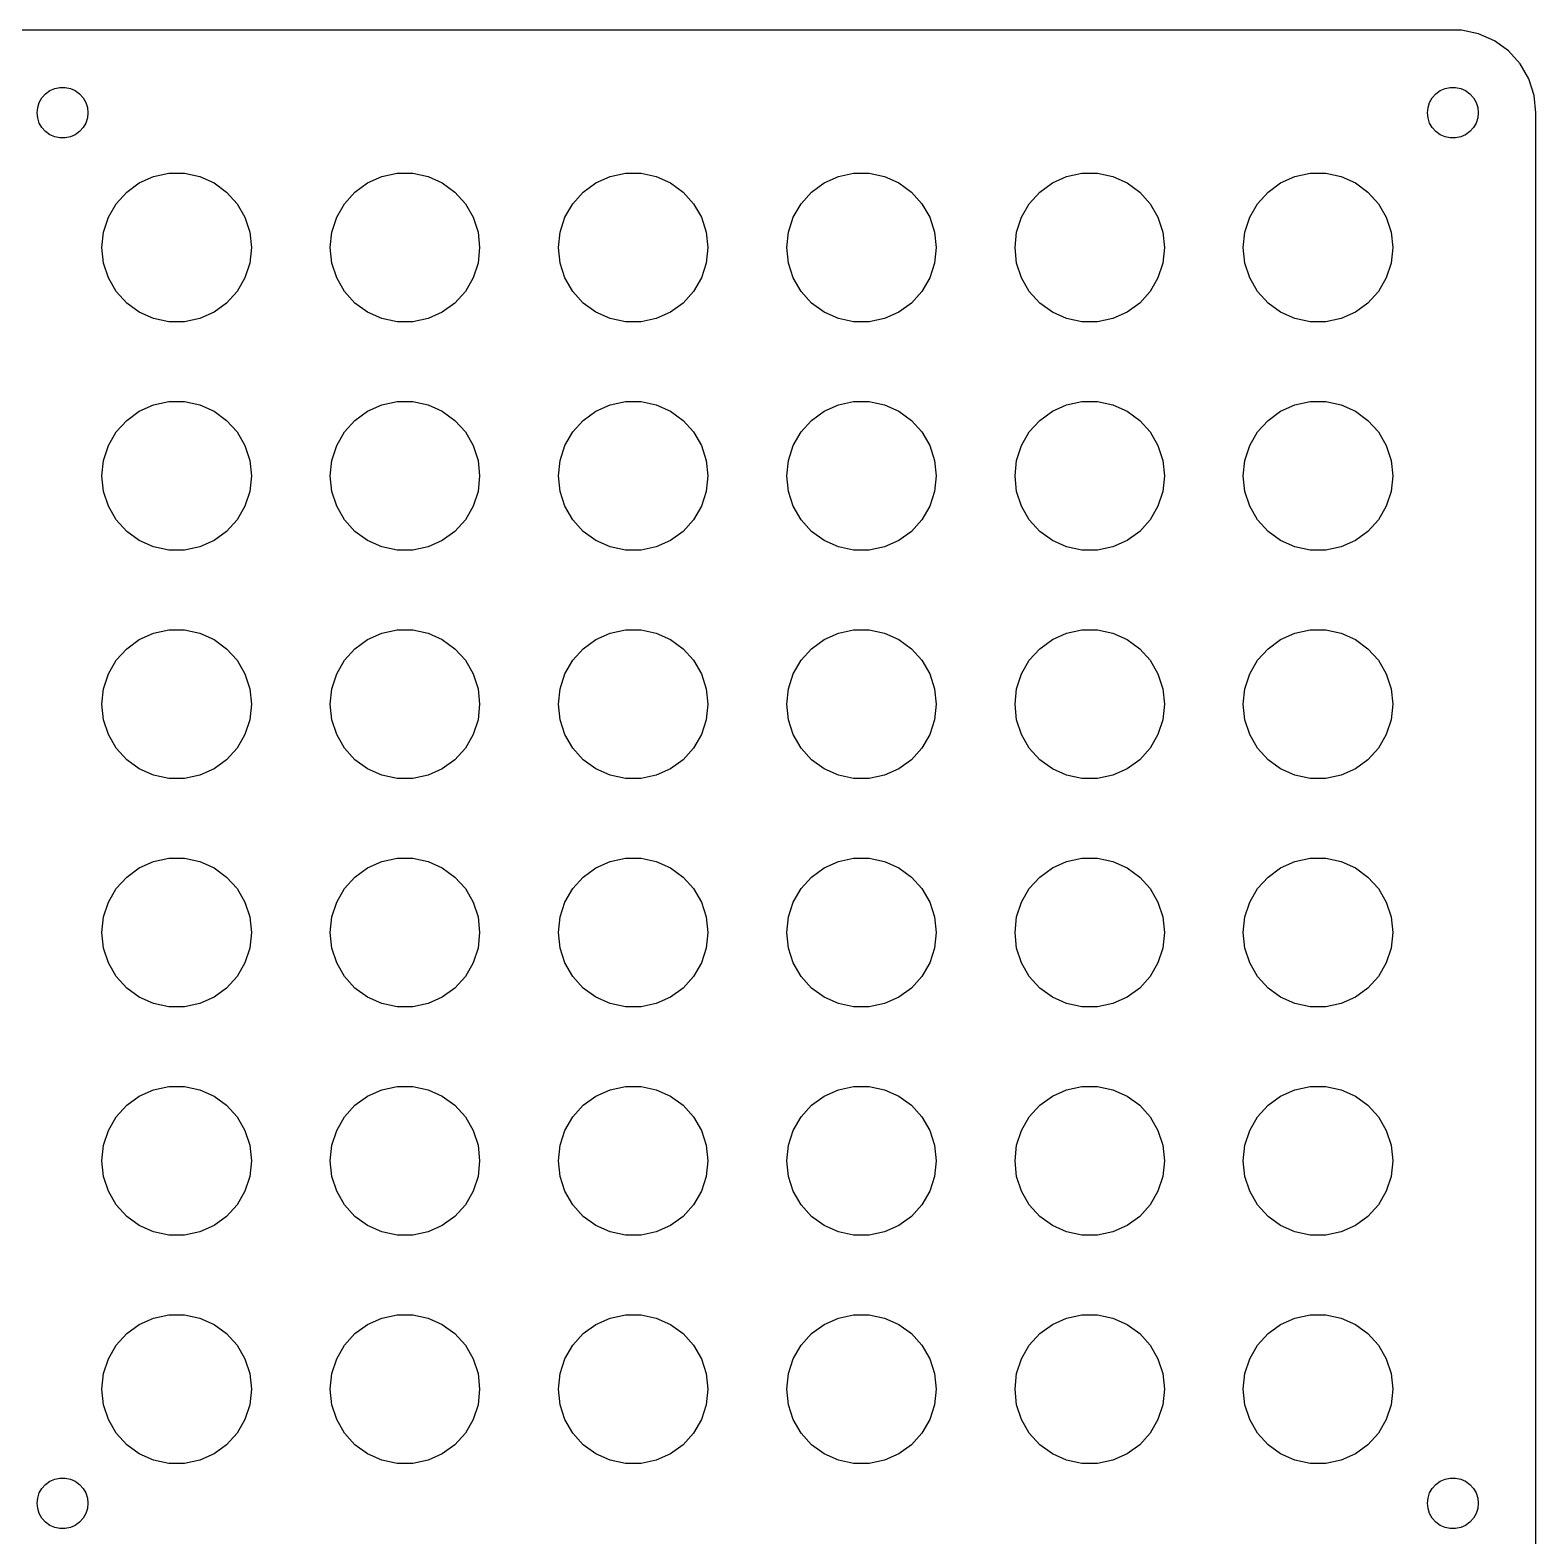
# Model space of a CAD drawing. Header units: metres. Extents: x -8 to 276, y -8 to 276.
# Drawn here: x 130.9 to 276, y 130.9 to 276 of the extents above; entities that cross this region are included whole.
import ezdxf

# ---------------------------------------------------------------- set-up
doc = ezdxf.new("R2010")
doc.units = ezdxf.units.M

msp = doc.modelspace()

# ---------------------------------------------------------------- linework, layer by layer
for p, q in [((268.836, 275.956), (-0.83623, 275.956)), ((270.472, 275.608), (268.836, 275.956)), ((272, 274.928), (270.472, 275.608)), ((273.353, 273.945), (272, 274.928)), ((274.472, 272.702), (273.353, 273.945)), ((275.308, 271.254), (274.472, 272.702)), ((132.361, 269.821), (132.775, 270.122)), ((132.775, 270.122), (133.243, 270.33)), ((133.243, 270.33), (133.744, 270.437)), ((133.744, 270.437), (134.256, 270.437)), ((134.256, 270.437), (134.757, 270.33)), ((134.757, 270.33), (135.225, 270.122)), ((135.225, 270.122), (135.639, 269.821)), ((266.361, 269.821), (266.775, 270.122)), ((266.775, 270.122), (267.243, 270.33)), ((267.243, 270.33), (267.744, 270.437)), ((267.744, 270.437), (268.256, 270.437)), ((268.256, 270.437), (268.757, 270.33)), ((268.757, 270.33), (269.225, 270.122)), ((269.225, 270.122), (269.639, 269.821)), ((275.825, 269.663), (275.308, 271.254)), ((131.55, 268), (131.604, 268.509)), ((131.604, 268.509), (131.762, 268.996)), ((131.762, 268.996), (132.018, 269.44)), ((132.018, 269.44), (132.361, 269.821)), ((135.639, 269.821), (135.982, 269.44)), ((135.982, 269.44), (136.238, 268.996)), ((136.238, 268.996), (136.396, 268.509)), ((136.396, 268.509), (136.45, 268)), ((265.55, 268), (265.604, 268.509)), ((265.604, 268.509), (265.762, 268.996)), ((265.762, 268.996), (266.018, 269.44)), ((266.018, 269.44), (266.361, 269.821)), ((269.639, 269.821), (269.982, 269.44)), ((269.982, 269.44), (270.238, 268.996)), ((270.238, 268.996), (270.396, 268.509)), ((270.396, 268.509), (270.45, 268)), ((276, 268), (275.825, 269.663)), ((131.604, 267.491), (131.55, 268)), ((131.762, 267.003), (131.604, 267.491)), ((136.396, 267.491), (136.238, 267.003)), ((136.45, 268), (136.396, 267.491)), ((265.604, 267.491), (265.55, 268)), ((265.762, 267.003), (265.604, 267.491)), ((270.396, 267.491), (270.238, 267.003)), ((270.45, 268), (270.396, 267.491)), ((276, 0), (276, 268)), ((132.018, 266.56), (131.762, 267.003)), ((132.361, 266.179), (132.018, 266.56)), ((132.775, 265.878), (132.361, 266.179)), ((133.243, 265.67), (132.775, 265.878)), ((133.744, 265.563), (133.243, 265.67)), ((134.757, 265.67), (134.256, 265.563)), ((135.225, 265.878), (134.757, 265.67)), ((135.639, 266.179), (135.225, 265.878)), ((135.982, 266.56), (135.639, 266.179)), ((136.238, 267.003), (135.982, 266.56)), ((266.018, 266.56), (265.762, 267.003)), ((266.361, 266.179), (266.018, 266.56)), ((266.775, 265.878), (266.361, 266.179)), ((267.243, 265.67), (266.775, 265.878)), ((267.744, 265.563), (267.243, 265.67)), ((268.757, 265.67), (268.256, 265.563)), ((269.225, 265.878), (268.757, 265.67)), ((269.639, 266.179), (269.225, 265.878)), ((269.982, 266.56), (269.639, 266.179)), ((270.238, 267.003), (269.982, 266.56)), ((134.256, 265.563), (133.744, 265.563)), ((268.256, 265.563), (267.744, 265.563)), ((140.182, 260.351), (141.4, 261.235)), ((141.4, 261.235), (142.775, 261.848)), ((142.775, 261.848), (144.247, 262.161)), ((144.247, 262.161), (145.753, 262.161)), ((145.753, 262.161), (147.225, 261.848)), ((147.225, 261.848), (148.6, 261.235)), ((148.6, 261.235), (149.818, 260.351)), ((162.182, 260.351), (163.4, 261.235)), ((163.4, 261.235), (164.775, 261.848)), ((164.775, 261.848), (166.247, 262.161)), ((166.247, 262.161), (167.753, 262.161)), ((167.753, 262.161), (169.225, 261.848)), ((169.225, 261.848), (170.6, 261.235)), ((170.6, 261.235), (171.818, 260.351)), ((184.182, 260.351), (185.4, 261.235)), ((185.4, 261.235), (186.775, 261.848)), ((186.775, 261.848), (188.247, 262.161)), ((188.247, 262.161), (189.753, 262.161)), ((189.753, 262.161), (191.225, 261.848)), ((191.225, 261.848), (192.6, 261.235)), ((192.6, 261.235), (193.818, 260.351)), ((206.182, 260.351), (207.4, 261.235)), ((207.4, 261.235), (208.775, 261.848)), ((208.775, 261.848), (210.247, 262.161)), ((210.247, 262.161), (211.753, 262.161)), ((211.753, 262.161), (213.225, 261.848)), ((213.225, 261.848), (214.6, 261.235)), ((214.6, 261.235), (215.818, 260.351)), ((228.182, 260.351), (229.4, 261.235)), ((229.4, 261.235), (230.775, 261.848)), ((230.775, 261.848), (232.247, 262.161)), ((232.247, 262.161), (233.753, 262.161)), ((233.753, 262.161), (235.225, 261.848)), ((235.225, 261.848), (236.6, 261.235)), ((236.6, 261.235), (237.818, 260.351)), ((250.182, 260.351), (251.4, 261.235)), ((251.4, 261.235), (252.775, 261.848)), ((252.775, 261.848), (254.247, 262.161)), ((254.247, 262.161), (255.753, 262.161)), ((255.753, 262.161), (257.225, 261.848)), ((257.225, 261.848), (258.6, 261.235)), ((258.6, 261.235), (259.818, 260.351)), ((139.175, 259.232), (140.182, 260.351)), ((149.818, 260.351), (150.825, 259.232)), ((161.175, 259.232), (162.182, 260.351)), ((171.818, 260.351), (172.825, 259.232)), ((183.175, 259.232), (184.182, 260.351)), ((193.818, 260.351), (194.825, 259.232)), ((205.175, 259.232), (206.182, 260.351)), ((215.818, 260.351), (216.825, 259.232)), ((227.175, 259.232), (228.182, 260.351)), ((237.818, 260.351), (238.825, 259.232)), ((249.175, 259.232), (250.182, 260.351)), ((259.818, 260.351), (260.825, 259.232)), ((138.422, 257.928), (139.175, 259.232)), ((150.825, 259.232), (151.578, 257.928)), ((160.422, 257.928), (161.175, 259.232)), ((172.825, 259.232), (173.578, 257.928)), ((182.422, 257.928), (183.175, 259.232)), ((194.825, 259.232), (195.578, 257.928)), ((204.422, 257.928), (205.175, 259.232)), ((216.825, 259.232), (217.578, 257.928)), ((226.422, 257.928), (227.175, 259.232)), ((238.825, 259.232), (239.578, 257.928)), ((248.422, 257.928), (249.175, 259.232)), ((260.825, 259.232), (261.578, 257.928)), ((137.957, 256.497), (138.422, 257.928)), ((151.578, 257.928), (152.043, 256.497)), ((159.957, 256.497), (160.422, 257.928)), ((173.578, 257.928), (174.043, 256.497)), ((181.957, 256.497), (182.422, 257.928)), ((195.578, 257.928), (196.043, 256.497)), ((203.957, 256.497), (204.422, 257.928)), ((217.578, 257.928), (218.043, 256.497)), ((225.957, 256.497), (226.422, 257.928)), ((239.578, 257.928), (240.043, 256.497)), ((247.957, 256.497), (248.422, 257.928)), ((261.578, 257.928), (262.043, 256.497)), ((137.8, 255), (137.957, 256.497)), ((152.043, 256.497), (152.2, 255)), ((159.8, 255), (159.957, 256.497)), ((174.043, 256.497), (174.2, 255)), ((181.8, 255), (181.957, 256.497)), ((196.043, 256.497), (196.2, 255)), ((203.8, 255), (203.957, 256.497)), ((218.043, 256.497), (218.2, 255)), ((225.8, 255), (225.957, 256.497)), ((240.043, 256.497), (240.2, 255)), ((247.8, 255), (247.957, 256.497)), ((262.043, 256.497), (262.2, 255)), ((137.957, 253.503), (137.8, 255)), ((152.2, 255), (152.043, 253.503)), ((159.957, 253.503), (159.8, 255)), ((174.2, 255), (174.043, 253.503)), ((181.957, 253.503), (181.8, 255)), ((196.2, 255), (196.043, 253.503)), ((203.957, 253.503), (203.8, 255)), ((218.2, 255), (218.043, 253.503)), ((225.957, 253.503), (225.8, 255)), ((240.2, 255), (240.043, 253.503)), ((247.957, 253.503), (247.8, 255)), ((262.2, 255), (262.043, 253.503)), ((138.422, 252.071), (137.957, 253.503)), ((152.043, 253.503), (151.578, 252.071)), ((160.422, 252.071), (159.957, 253.503)), ((174.043, 253.503), (173.578, 252.071)), ((182.422, 252.071), (181.957, 253.503)), ((196.043, 253.503), (195.578, 252.071)), ((204.422, 252.071), (203.957, 253.503)), ((218.043, 253.503), (217.578, 252.071)), ((226.422, 252.071), (225.957, 253.503)), ((240.043, 253.503), (239.578, 252.071)), ((248.422, 252.071), (247.957, 253.503)), ((262.043, 253.503), (261.578, 252.071)), ((139.175, 250.768), (138.422, 252.071)), ((151.578, 252.071), (150.825, 250.768)), ((161.175, 250.768), (160.422, 252.071)), ((173.578, 252.071), (172.825, 250.768)), ((183.175, 250.768), (182.422, 252.071)), ((195.578, 252.071), (194.825, 250.768)), ((205.175, 250.768), (204.422, 252.071)), ((217.578, 252.071), (216.825, 250.768)), ((227.175, 250.768), (226.422, 252.071)), ((239.578, 252.071), (238.825, 250.768)), ((249.175, 250.768), (248.422, 252.071)), ((261.578, 252.071), (260.825, 250.768)), ((140.182, 249.649), (139.175, 250.768)), ((141.4, 248.765), (140.182, 249.649)), ((149.818, 249.649), (148.6, 248.765)), ((150.825, 250.768), (149.818, 249.649)), ((162.182, 249.649), (161.175, 250.768)), ((163.4, 248.765), (162.182, 249.649)), ((171.818, 249.649), (170.6, 248.765)), ((172.825, 250.768), (171.818, 249.649)), ((184.182, 249.649), (183.175, 250.768)), ((185.4, 248.765), (184.182, 249.649)), ((193.818, 249.649), (192.6, 248.765)), ((194.825, 250.768), (193.818, 249.649)), ((206.182, 249.649), (205.175, 250.768)), ((207.4, 248.765), (206.182, 249.649)), ((215.818, 249.649), (214.6, 248.765)), ((216.825, 250.768), (215.818, 249.649)), ((228.182, 249.649), (227.175, 250.768)), ((229.4, 248.765), (228.182, 249.649)), ((237.818, 249.649), (236.6, 248.765)), ((238.825, 250.768), (237.818, 249.649)), ((250.182, 249.649), (249.175, 250.768)), ((251.4, 248.765), (250.182, 249.649)), ((259.818, 249.649), (258.6, 248.765)), ((260.825, 250.768), (259.818, 249.649)), ((142.775, 248.152), (141.4, 248.765)), ((148.6, 248.765), (147.225, 248.152)), ((164.775, 248.152), (163.4, 248.765)), ((170.6, 248.765), (169.225, 248.152)), ((186.775, 248.152), (185.4, 248.765)), ((192.6, 248.765), (191.225, 248.152)), ((208.775, 248.152), (207.4, 248.765)), ((214.6, 248.765), (213.225, 248.152)), ((230.775, 248.152), (229.4, 248.765)), ((236.6, 248.765), (235.225, 248.152)), ((252.775, 248.152), (251.4, 248.765)), ((258.6, 248.765), (257.225, 248.152)), ((144.247, 247.839), (142.775, 248.152)), ((145.753, 247.839), (144.247, 247.839)), ((147.225, 248.152), (145.753, 247.839)), ((166.247, 247.839), (164.775, 248.152)), ((167.753, 247.839), (166.247, 247.839)), ((169.225, 248.152), (167.753, 247.839)), ((188.247, 247.839), (186.775, 248.152)), ((189.753, 247.839), (188.247, 247.839)), ((191.225, 248.152), (189.753, 247.839)), ((210.247, 247.839), (208.775, 248.152)), ((211.753, 247.839), (210.247, 247.839)), ((213.225, 248.152), (211.753, 247.839)), ((232.247, 247.839), (230.775, 248.152)), ((233.753, 247.839), (232.247, 247.839)), ((235.225, 248.152), (233.753, 247.839)), ((254.247, 247.839), (252.775, 248.152)), ((255.753, 247.839), (254.247, 247.839)), ((257.225, 248.152), (255.753, 247.839)), ((141.4, 239.235), (142.775, 239.848)), ((142.775, 239.848), (144.247, 240.161)), ((144.247, 240.161), (145.753, 240.161)), ((145.753, 240.161), (147.225, 239.848)), ((147.225, 239.848), (148.6, 239.235)), ((163.4, 239.235), (164.775, 239.848)), ((164.775, 239.848), (166.247, 240.161)), ((166.247, 240.161), (167.753, 240.161)), ((167.753, 240.161), (169.225, 239.848)), ((169.225, 239.848), (170.6, 239.235)), ((185.4, 239.235), (186.775, 239.848)), ((186.775, 239.848), (188.247, 240.161)), ((188.247, 240.161), (189.753, 240.161)), ((189.753, 240.161), (191.225, 239.848)), ((191.225, 239.848), (192.6, 239.235)), ((207.4, 239.235), (208.775, 239.848)), ((208.775, 239.848), (210.247, 240.161)), ((210.247, 240.161), (211.753, 240.161)), ((211.753, 240.161), (213.225, 239.848)), ((213.225, 239.848), (214.6, 239.235)), ((229.4, 239.235), (230.775, 239.848)), ((230.775, 239.848), (232.247, 240.161)), ((232.247, 240.161), (233.753, 240.161)), ((233.753, 240.161), (235.225, 239.848)), ((235.225, 239.848), (236.6, 239.235)), ((251.4, 239.235), (252.775, 239.848)), ((252.775, 239.848), (254.247, 240.161)), ((254.247, 240.161), (255.753, 240.161)), ((255.753, 240.161), (257.225, 239.848)), ((257.225, 239.848), (258.6, 239.235)), ((139.175, 237.232), (140.182, 238.351)), ((140.182, 238.351), (141.4, 239.235)), ((148.6, 239.235), (149.818, 238.351)), ((149.818, 238.351), (150.825, 237.232)), ((161.175, 237.232), (162.182, 238.351)), ((162.182, 238.351), (163.4, 239.235)), ((170.6, 239.235), (171.818, 238.351)), ((171.818, 238.351), (172.825, 237.232)), ((183.175, 237.232), (184.182, 238.351)), ((184.182, 238.351), (185.4, 239.235)), ((192.6, 239.235), (193.818, 238.351)), ((193.818, 238.351), (194.825, 237.232)), ((205.175, 237.232), (206.182, 238.351)), ((206.182, 238.351), (207.4, 239.235)), ((214.6, 239.235), (215.818, 238.351)), ((215.818, 238.351), (216.825, 237.232)), ((227.175, 237.232), (228.182, 238.351)), ((228.182, 238.351), (229.4, 239.235)), ((236.6, 239.235), (237.818, 238.351)), ((237.818, 238.351), (238.825, 237.232)), ((249.175, 237.232), (250.182, 238.351)), ((250.182, 238.351), (251.4, 239.235)), ((258.6, 239.235), (259.818, 238.351)), ((259.818, 238.351), (260.825, 237.232)), ((138.422, 235.928), (139.175, 237.232)), ((150.825, 237.232), (151.578, 235.928)), ((160.422, 235.928), (161.175, 237.232)), ((172.825, 237.232), (173.578, 235.928)), ((182.422, 235.928), (183.175, 237.232)), ((194.825, 237.232), (195.578, 235.928)), ((204.422, 235.928), (205.175, 237.232)), ((216.825, 237.232), (217.578, 235.928)), ((226.422, 235.928), (227.175, 237.232)), ((238.825, 237.232), (239.578, 235.928)), ((248.422, 235.928), (249.175, 237.232)), ((260.825, 237.232), (261.578, 235.928)), ((137.957, 234.497), (138.422, 235.928)), ((151.578, 235.928), (152.043, 234.497)), ((159.957, 234.497), (160.422, 235.928)), ((173.578, 235.928), (174.043, 234.497)), ((181.957, 234.497), (182.422, 235.928)), ((195.578, 235.928), (196.043, 234.497)), ((203.957, 234.497), (204.422, 235.928)), ((217.578, 235.928), (218.043, 234.497)), ((225.957, 234.497), (226.422, 235.928)), ((239.578, 235.928), (240.043, 234.497)), ((247.957, 234.497), (248.422, 235.928)), ((261.578, 235.928), (262.043, 234.497)), ((137.8, 233), (137.957, 234.497)), ((152.043, 234.497), (152.2, 233)), ((159.8, 233), (159.957, 234.497)), ((174.043, 234.497), (174.2, 233)), ((181.8, 233), (181.957, 234.497)), ((196.043, 234.497), (196.2, 233)), ((203.8, 233), (203.957, 234.497)), ((218.043, 234.497), (218.2, 233)), ((225.8, 233), (225.957, 234.497)), ((240.043, 234.497), (240.2, 233)), ((247.8, 233), (247.957, 234.497)), ((262.043, 234.497), (262.2, 233)), ((137.957, 231.503), (137.8, 233)), ((152.2, 233), (152.043, 231.503)), ((159.957, 231.503), (159.8, 233)), ((174.2, 233), (174.043, 231.503)), ((181.957, 231.503), (181.8, 233)), ((196.2, 233), (196.043, 231.503)), ((203.957, 231.503), (203.8, 233)), ((218.2, 233), (218.043, 231.503)), ((225.957, 231.503), (225.8, 233)), ((240.2, 233), (240.043, 231.503)), ((247.957, 231.503), (247.8, 233)), ((262.2, 233), (262.043, 231.503)), ((138.422, 230.071), (137.957, 231.503)), ((152.043, 231.503), (151.578, 230.071)), ((160.422, 230.071), (159.957, 231.503)), ((174.043, 231.503), (173.578, 230.071)), ((182.422, 230.071), (181.957, 231.503)), ((196.043, 231.503), (195.578, 230.071)), ((204.422, 230.071), (203.957, 231.503)), ((218.043, 231.503), (217.578, 230.071)), ((226.422, 230.071), (225.957, 231.503)), ((240.043, 231.503), (239.578, 230.071)), ((248.422, 230.071), (247.957, 231.503)), ((262.043, 231.503), (261.578, 230.071)), ((139.175, 228.768), (138.422, 230.071)), ((151.578, 230.071), (150.825, 228.768)), ((161.175, 228.768), (160.422, 230.071)), ((173.578, 230.071), (172.825, 228.768)), ((183.175, 228.768), (182.422, 230.071)), ((195.578, 230.071), (194.825, 228.768)), ((205.175, 228.768), (204.422, 230.071)), ((217.578, 230.071), (216.825, 228.768)), ((227.175, 228.768), (226.422, 230.071)), ((239.578, 230.071), (238.825, 228.768)), ((249.175, 228.768), (248.422, 230.071)), ((261.578, 230.071), (260.825, 228.768)), ((140.182, 227.649), (139.175, 228.768)), ((150.825, 228.768), (149.818, 227.649)), ((162.182, 227.649), (161.175, 228.768)), ((172.825, 228.768), (171.818, 227.649)), ((184.182, 227.649), (183.175, 228.768)), ((194.825, 228.768), (193.818, 227.649)), ((206.182, 227.649), (205.175, 228.768)), ((216.825, 228.768), (215.818, 227.649)), ((228.182, 227.649), (227.175, 228.768)), ((238.825, 228.768), (237.818, 227.649)), ((250.182, 227.649), (249.175, 228.768)), ((260.825, 228.768), (259.818, 227.649)), ((141.4, 226.765), (140.182, 227.649)), ((142.775, 226.152), (141.4, 226.765)), ((148.6, 226.765), (147.225, 226.152)), ((149.818, 227.649), (148.6, 226.765)), ((163.4, 226.765), (162.182, 227.649)), ((164.775, 226.152), (163.4, 226.765)), ((170.6, 226.765), (169.225, 226.152)), ((171.818, 227.649), (170.6, 226.765)), ((185.4, 226.765), (184.182, 227.649)), ((186.775, 226.152), (185.4, 226.765)), ((192.6, 226.765), (191.225, 226.152)), ((193.818, 227.649), (192.6, 226.765)), ((207.4, 226.765), (206.182, 227.649)), ((208.775, 226.152), (207.4, 226.765)), ((214.6, 226.765), (213.225, 226.152)), ((215.818, 227.649), (214.6, 226.765)), ((229.4, 226.765), (228.182, 227.649)), ((230.775, 226.152), (229.4, 226.765)), ((236.6, 226.765), (235.225, 226.152)), ((237.818, 227.649), (236.6, 226.765)), ((251.4, 226.765), (250.182, 227.649)), ((252.775, 226.152), (251.4, 226.765)), ((258.6, 226.765), (257.225, 226.152)), ((259.818, 227.649), (258.6, 226.765)), ((144.247, 225.839), (142.775, 226.152)), ((145.753, 225.839), (144.247, 225.839)), ((147.225, 226.152), (145.753, 225.839)), ((166.247, 225.839), (164.775, 226.152)), ((167.753, 225.839), (166.247, 225.839)), ((169.225, 226.152), (167.753, 225.839)), ((188.247, 225.839), (186.775, 226.152)), ((189.753, 225.839), (188.247, 225.839)), ((191.225, 226.152), (189.753, 225.839)), ((210.247, 225.839), (208.775, 226.152)), ((211.753, 225.839), (210.247, 225.839)), ((213.225, 226.152), (211.753, 225.839)), ((232.247, 225.839), (230.775, 226.152)), ((233.753, 225.839), (232.247, 225.839)), ((235.225, 226.152), (233.753, 225.839)), ((254.247, 225.839), (252.775, 226.152)), ((255.753, 225.839), (254.247, 225.839)), ((257.225, 226.152), (255.753, 225.839)), ((141.4, 217.235), (142.775, 217.848)), ((142.775, 217.848), (144.247, 218.161)), ((144.247, 218.161), (145.753, 218.161)), ((145.753, 218.161), (147.225, 217.848)), ((147.225, 217.848), (148.6, 217.235)), ((163.4, 217.235), (164.775, 217.848)), ((164.775, 217.848), (166.247, 218.161)), ((166.247, 218.161), (167.753, 218.161)), ((167.753, 218.161), (169.225, 217.848)), ((169.225, 217.848), (170.6, 217.235)), ((185.4, 217.235), (186.775, 217.848)), ((186.775, 217.848), (188.247, 218.161)), ((188.247, 218.161), (189.753, 218.161)), ((189.753, 218.161), (191.225, 217.848)), ((191.225, 217.848), (192.6, 217.235)), ((207.4, 217.235), (208.775, 217.848)), ((208.775, 217.848), (210.247, 218.161)), ((210.247, 218.161), (211.753, 218.161)), ((211.753, 218.161), (213.225, 217.848)), ((213.225, 217.848), (214.6, 217.235)), ((229.4, 217.235), (230.775, 217.848)), ((230.775, 217.848), (232.247, 218.161)), ((232.247, 218.161), (233.753, 218.161)), ((233.753, 218.161), (235.225, 217.848)), ((235.225, 217.848), (236.6, 217.235)), ((251.4, 217.235), (252.775, 217.848)), ((252.775, 217.848), (254.247, 218.161)), ((254.247, 218.161), (255.753, 218.161)), ((255.753, 218.161), (257.225, 217.848)), ((257.225, 217.848), (258.6, 217.235)), ((139.175, 215.232), (140.182, 216.351)), ((140.182, 216.351), (141.4, 217.235)), ((148.6, 217.235), (149.818, 216.351)), ((149.818, 216.351), (150.825, 215.232)), ((161.175, 215.232), (162.182, 216.351)), ((162.182, 216.351), (163.4, 217.235)), ((170.6, 217.235), (171.818, 216.351)), ((171.818, 216.351), (172.825, 215.232)), ((183.175, 215.232), (184.182, 216.351)), ((184.182, 216.351), (185.4, 217.235)), ((192.6, 217.235), (193.818, 216.351)), ((193.818, 216.351), (194.825, 215.232)), ((205.175, 215.232), (206.182, 216.351)), ((206.182, 216.351), (207.4, 217.235)), ((214.6, 217.235), (215.818, 216.351)), ((215.818, 216.351), (216.825, 215.232)), ((227.175, 215.232), (228.182, 216.351)), ((228.182, 216.351), (229.4, 217.235)), ((236.6, 217.235), (237.818, 216.351)), ((237.818, 216.351), (238.825, 215.232)), ((249.175, 215.232), (250.182, 216.351)), ((250.182, 216.351), (251.4, 217.235)), ((258.6, 217.235), (259.818, 216.351)), ((259.818, 216.351), (260.825, 215.232)), ((138.422, 213.928), (139.175, 215.232)), ((150.825, 215.232), (151.578, 213.928)), ((160.422, 213.928), (161.175, 215.232)), ((172.825, 215.232), (173.578, 213.928)), ((182.422, 213.928), (183.175, 215.232)), ((194.825, 215.232), (195.578, 213.928)), ((204.422, 213.928), (205.175, 215.232)), ((216.825, 215.232), (217.578, 213.928)), ((226.422, 213.928), (227.175, 215.232)), ((238.825, 215.232), (239.578, 213.928)), ((248.422, 213.928), (249.175, 215.232)), ((260.825, 215.232), (261.578, 213.928)), ((137.957, 212.497), (138.422, 213.928)), ((151.578, 213.928), (152.043, 212.497)), ((159.957, 212.497), (160.422, 213.928)), ((173.578, 213.928), (174.043, 212.497)), ((181.957, 212.497), (182.422, 213.928)), ((195.578, 213.928), (196.043, 212.497)), ((203.957, 212.497), (204.422, 213.928)), ((217.578, 213.928), (218.043, 212.497)), ((225.957, 212.497), (226.422, 213.928)), ((239.578, 213.928), (240.043, 212.497)), ((247.957, 212.497), (248.422, 213.928)), ((261.578, 213.928), (262.043, 212.497)), ((137.8, 211), (137.957, 212.497)), ((152.043, 212.497), (152.2, 211)), ((159.8, 211), (159.957, 212.497)), ((174.043, 212.497), (174.2, 211)), ((181.8, 211), (181.957, 212.497)), ((196.043, 212.497), (196.2, 211)), ((203.8, 211), (203.957, 212.497)), ((218.043, 212.497), (218.2, 211)), ((225.8, 211), (225.957, 212.497)), ((240.043, 212.497), (240.2, 211)), ((247.8, 211), (247.957, 212.497)), ((262.043, 212.497), (262.2, 211)), ((137.957, 209.503), (137.8, 211)), ((152.2, 211), (152.043, 209.503)), ((159.957, 209.503), (159.8, 211)), ((174.2, 211), (174.043, 209.503)), ((181.957, 209.503), (181.8, 211)), ((196.2, 211), (196.043, 209.503)), ((203.957, 209.503), (203.8, 211)), ((218.2, 211), (218.043, 209.503)), ((225.957, 209.503), (225.8, 211)), ((240.2, 211), (240.043, 209.503)), ((247.957, 209.503), (247.8, 211)), ((262.2, 211), (262.043, 209.503)), ((138.422, 208.071), (137.957, 209.503)), ((152.043, 209.503), (151.578, 208.071)), ((160.422, 208.071), (159.957, 209.503)), ((174.043, 209.503), (173.578, 208.071)), ((182.422, 208.071), (181.957, 209.503)), ((196.043, 209.503), (195.578, 208.071)), ((204.422, 208.071), (203.957, 209.503)), ((218.043, 209.503), (217.578, 208.071)), ((226.422, 208.071), (225.957, 209.503)), ((240.043, 209.503), (239.578, 208.071)), ((248.422, 208.071), (247.957, 209.503)), ((262.043, 209.503), (261.578, 208.071)), ((139.175, 206.768), (138.422, 208.071)), ((151.578, 208.071), (150.825, 206.768)), ((161.175, 206.768), (160.422, 208.071)), ((173.578, 208.071), (172.825, 206.768)), ((183.175, 206.768), (182.422, 208.071)), ((195.578, 208.071), (194.825, 206.768)), ((205.175, 206.768), (204.422, 208.071)), ((217.578, 208.071), (216.825, 206.768)), ((227.175, 206.768), (226.422, 208.071)), ((239.578, 208.071), (238.825, 206.768)), ((249.175, 206.768), (248.422, 208.071)), ((261.578, 208.071), (260.825, 206.768)), ((140.182, 205.649), (139.175, 206.768)), ((150.825, 206.768), (149.818, 205.649)), ((162.182, 205.649), (161.175, 206.768)), ((172.825, 206.768), (171.818, 205.649)), ((184.182, 205.649), (183.175, 206.768)), ((194.825, 206.768), (193.818, 205.649)), ((206.182, 205.649), (205.175, 206.768)), ((216.825, 206.768), (215.818, 205.649)), ((228.182, 205.649), (227.175, 206.768)), ((238.825, 206.768), (237.818, 205.649)), ((250.182, 205.649), (249.175, 206.768)), ((260.825, 206.768), (259.818, 205.649)), ((141.4, 204.765), (140.182, 205.649)), ((142.775, 204.152), (141.4, 204.765)), ((148.6, 204.765), (147.225, 204.152)), ((149.818, 205.649), (148.6, 204.765)), ((163.4, 204.765), (162.182, 205.649)), ((164.775, 204.152), (163.4, 204.765)), ((170.6, 204.765), (169.225, 204.152)), ((171.818, 205.649), (170.6, 204.765)), ((185.4, 204.765), (184.182, 205.649)), ((186.775, 204.152), (185.4, 204.765)), ((192.6, 204.765), (191.225, 204.152)), ((193.818, 205.649), (192.6, 204.765)), ((207.4, 204.765), (206.182, 205.649)), ((208.775, 204.152), (207.4, 204.765)), ((214.6, 204.765), (213.225, 204.152)), ((215.818, 205.649), (214.6, 204.765)), ((229.4, 204.765), (228.182, 205.649)), ((230.775, 204.152), (229.4, 204.765)), ((236.6, 204.765), (235.225, 204.152)), ((237.818, 205.649), (236.6, 204.765)), ((251.4, 204.765), (250.182, 205.649)), ((252.775, 204.152), (251.4, 204.765)), ((258.6, 204.765), (257.225, 204.152)), ((259.818, 205.649), (258.6, 204.765)), ((144.247, 203.839), (142.775, 204.152)), ((145.753, 203.839), (144.247, 203.839)), ((147.225, 204.152), (145.753, 203.839)), ((166.247, 203.839), (164.775, 204.152)), ((167.753, 203.839), (166.247, 203.839)), ((169.225, 204.152), (167.753, 203.839)), ((188.247, 203.839), (186.775, 204.152)), ((189.753, 203.839), (188.247, 203.839)), ((191.225, 204.152), (189.753, 203.839)), ((210.247, 203.839), (208.775, 204.152)), ((211.753, 203.839), (210.247, 203.839)), ((213.225, 204.152), (211.753, 203.839)), ((232.247, 203.839), (230.775, 204.152)), ((233.753, 203.839), (232.247, 203.839)), ((235.225, 204.152), (233.753, 203.839)), ((254.247, 203.839), (252.775, 204.152)), ((255.753, 203.839), (254.247, 203.839)), ((257.225, 204.152), (255.753, 203.839)), ((142.775, 195.848), (144.247, 196.161)), ((144.247, 196.161), (145.753, 196.161)), ((145.753, 196.161), (147.225, 195.848)), ((164.775, 195.848), (166.247, 196.161)), ((166.247, 196.161), (167.753, 196.161)), ((167.753, 196.161), (169.225, 195.848)), ((186.775, 195.848), (188.247, 196.161)), ((188.247, 196.161), (189.753, 196.161)), ((189.753, 196.161), (191.225, 195.848)), ((208.775, 195.848), (210.247, 196.161)), ((210.247, 196.161), (211.753, 196.161)), ((211.753, 196.161), (213.225, 195.848)), ((230.775, 195.848), (232.247, 196.161)), ((232.247, 196.161), (233.753, 196.161)), ((233.753, 196.161), (235.225, 195.848)), ((252.775, 195.848), (254.247, 196.161)), ((254.247, 196.161), (255.753, 196.161)), ((255.753, 196.161), (257.225, 195.848)), ((140.182, 194.351), (141.4, 195.235)), ((141.4, 195.235), (142.775, 195.848)), ((147.225, 195.848), (148.6, 195.235)), ((148.6, 195.235), (149.818, 194.351)), ((162.182, 194.351), (163.4, 195.235)), ((163.4, 195.235), (164.775, 195.848)), ((169.225, 195.848), (170.6, 195.235)), ((170.6, 195.235), (171.818, 194.351)), ((184.182, 194.351), (185.4, 195.235)), ((185.4, 195.235), (186.775, 195.848)), ((191.225, 195.848), (192.6, 195.235)), ((192.6, 195.235), (193.818, 194.351)), ((206.182, 194.351), (207.4, 195.235)), ((207.4, 195.235), (208.775, 195.848)), ((213.225, 195.848), (214.6, 195.235)), ((214.6, 195.235), (215.818, 194.351)), ((228.182, 194.351), (229.4, 195.235)), ((229.4, 195.235), (230.775, 195.848)), ((235.225, 195.848), (236.6, 195.235)), ((236.6, 195.235), (237.818, 194.351)), ((250.182, 194.351), (251.4, 195.235)), ((251.4, 195.235), (252.775, 195.848)), ((257.225, 195.848), (258.6, 195.235)), ((258.6, 195.235), (259.818, 194.351)), ((138.422, 191.928), (139.175, 193.232)), ((139.175, 193.232), (140.182, 194.351)), ((149.818, 194.351), (150.825, 193.232)), ((150.825, 193.232), (151.578, 191.928)), ((160.422, 191.928), (161.175, 193.232)), ((161.175, 193.232), (162.182, 194.351)), ((171.818, 194.351), (172.825, 193.232)), ((172.825, 193.232), (173.578, 191.928)), ((182.422, 191.928), (183.175, 193.232)), ((183.175, 193.232), (184.182, 194.351)), ((193.818, 194.351), (194.825, 193.232)), ((194.825, 193.232), (195.578, 191.928)), ((204.422, 191.928), (205.175, 193.232)), ((205.175, 193.232), (206.182, 194.351)), ((215.818, 194.351), (216.825, 193.232)), ((216.825, 193.232), (217.578, 191.928)), ((226.422, 191.928), (227.175, 193.232)), ((227.175, 193.232), (228.182, 194.351)), ((237.818, 194.351), (238.825, 193.232)), ((238.825, 193.232), (239.578, 191.928)), ((248.422, 191.928), (249.175, 193.232)), ((249.175, 193.232), (250.182, 194.351)), ((259.818, 194.351), (260.825, 193.232)), ((260.825, 193.232), (261.578, 191.928)), ((137.957, 190.497), (138.422, 191.928)), ((151.578, 191.928), (152.043, 190.497)), ((159.957, 190.497), (160.422, 191.928)), ((173.578, 191.928), (174.043, 190.497)), ((181.957, 190.497), (182.422, 191.928)), ((195.578, 191.928), (196.043, 190.497)), ((203.957, 190.497), (204.422, 191.928)), ((217.578, 191.928), (218.043, 190.497)), ((225.957, 190.497), (226.422, 191.928)), ((239.578, 191.928), (240.043, 190.497)), ((247.957, 190.497), (248.422, 191.928)), ((261.578, 191.928), (262.043, 190.497)), ((137.8, 189), (137.957, 190.497)), ((152.043, 190.497), (152.2, 189)), ((159.8, 189), (159.957, 190.497)), ((174.043, 190.497), (174.2, 189)), ((181.8, 189), (181.957, 190.497)), ((196.043, 190.497), (196.2, 189)), ((203.8, 189), (203.957, 190.497)), ((218.043, 190.497), (218.2, 189)), ((225.8, 189), (225.957, 190.497)), ((240.043, 190.497), (240.2, 189)), ((247.8, 189), (247.957, 190.497)), ((262.043, 190.497), (262.2, 189)), ((137.957, 187.503), (137.8, 189)), ((152.2, 189), (152.043, 187.503)), ((159.957, 187.503), (159.8, 189)), ((174.2, 189), (174.043, 187.503)), ((181.957, 187.503), (181.8, 189)), ((196.2, 189), (196.043, 187.503)), ((203.957, 187.503), (203.8, 189)), ((218.2, 189), (218.043, 187.503)), ((225.957, 187.503), (225.8, 189)), ((240.2, 189), (240.043, 187.503)), ((247.957, 187.503), (247.8, 189)), ((262.2, 189), (262.043, 187.503)), ((138.422, 186.071), (137.957, 187.503)), ((152.043, 187.503), (151.578, 186.071)), ((160.422, 186.071), (159.957, 187.503)), ((174.043, 187.503), (173.578, 186.071)), ((182.422, 186.071), (181.957, 187.503)), ((196.043, 187.503), (195.578, 186.071)), ((204.422, 186.071), (203.957, 187.503)), ((218.043, 187.503), (217.578, 186.071)), ((226.422, 186.071), (225.957, 187.503)), ((240.043, 187.503), (239.578, 186.071)), ((248.422, 186.071), (247.957, 187.503)), ((262.043, 187.503), (261.578, 186.071)), ((139.175, 184.768), (138.422, 186.071)), ((151.578, 186.071), (150.825, 184.768)), ((161.175, 184.768), (160.422, 186.071)), ((173.578, 186.071), (172.825, 184.768)), ((183.175, 184.768), (182.422, 186.071)), ((195.578, 186.071), (194.825, 184.768)), ((205.175, 184.768), (204.422, 186.071)), ((217.578, 186.071), (216.825, 184.768)), ((227.175, 184.768), (226.422, 186.071)), ((239.578, 186.071), (238.825, 184.768)), ((249.175, 184.768), (248.422, 186.071)), ((261.578, 186.071), (260.825, 184.768)), ((140.182, 183.649), (139.175, 184.768)), ((150.825, 184.768), (149.818, 183.649)), ((162.182, 183.649), (161.175, 184.768)), ((172.825, 184.768), (171.818, 183.649)), ((184.182, 183.649), (183.175, 184.768)), ((194.825, 184.768), (193.818, 183.649)), ((206.182, 183.649), (205.175, 184.768)), ((216.825, 184.768), (215.818, 183.649)), ((228.182, 183.649), (227.175, 184.768)), ((238.825, 184.768), (237.818, 183.649)), ((250.182, 183.649), (249.175, 184.768)), ((260.825, 184.768), (259.818, 183.649)), ((141.4, 182.765), (140.182, 183.649)), ((149.818, 183.649), (148.6, 182.765)), ((163.4, 182.765), (162.182, 183.649)), ((171.818, 183.649), (170.6, 182.765)), ((185.4, 182.765), (184.182, 183.649)), ((193.818, 183.649), (192.6, 182.765)), ((207.4, 182.765), (206.182, 183.649)), ((215.818, 183.649), (214.6, 182.765)), ((229.4, 182.765), (228.182, 183.649)), ((237.818, 183.649), (236.6, 182.765)), ((251.4, 182.765), (250.182, 183.649)), ((259.818, 183.649), (258.6, 182.765)), ((142.775, 182.152), (141.4, 182.765)), ((144.247, 181.839), (142.775, 182.152)), ((145.753, 181.839), (144.247, 181.839)), ((147.225, 182.152), (145.753, 181.839)), ((148.6, 182.765), (147.225, 182.152)), ((164.775, 182.152), (163.4, 182.765)), ((166.247, 181.839), (164.775, 182.152)), ((167.753, 181.839), (166.247, 181.839)), ((169.225, 182.152), (167.753, 181.839)), ((170.6, 182.765), (169.225, 182.152)), ((186.775, 182.152), (185.4, 182.765)), ((188.247, 181.839), (186.775, 182.152)), ((189.753, 181.839), (188.247, 181.839)), ((191.225, 182.152), (189.753, 181.839)), ((192.6, 182.765), (191.225, 182.152)), ((208.775, 182.152), (207.4, 182.765)), ((210.247, 181.839), (208.775, 182.152)), ((211.753, 181.839), (210.247, 181.839)), ((213.225, 182.152), (211.753, 181.839)), ((214.6, 182.765), (213.225, 182.152)), ((230.775, 182.152), (229.4, 182.765)), ((232.247, 181.839), (230.775, 182.152)), ((233.753, 181.839), (232.247, 181.839)), ((235.225, 182.152), (233.753, 181.839)), ((236.6, 182.765), (235.225, 182.152)), ((252.775, 182.152), (251.4, 182.765)), ((254.247, 181.839), (252.775, 182.152)), ((255.753, 181.839), (254.247, 181.839)), ((257.225, 182.152), (255.753, 181.839)), ((258.6, 182.765), (257.225, 182.152)), ((142.775, 173.848), (144.247, 174.161)), ((144.247, 174.161), (145.753, 174.161)), ((145.753, 174.161), (147.225, 173.848)), ((164.775, 173.848), (166.247, 174.161)), ((166.247, 174.161), (167.753, 174.161)), ((167.753, 174.161), (169.225, 173.848)), ((186.775, 173.848), (188.247, 174.161)), ((188.247, 174.161), (189.753, 174.161)), ((189.753, 174.161), (191.225, 173.848)), ((208.775, 173.848), (210.247, 174.161)), ((210.247, 174.161), (211.753, 174.161)), ((211.753, 174.161), (213.225, 173.848)), ((230.775, 173.848), (232.247, 174.161)), ((232.247, 174.161), (233.753, 174.161)), ((233.753, 174.161), (235.225, 173.848)), ((252.775, 173.848), (254.247, 174.161)), ((254.247, 174.161), (255.753, 174.161)), ((255.753, 174.161), (257.225, 173.848)), ((140.182, 172.351), (141.4, 173.235)), ((141.4, 173.235), (142.775, 173.848)), ((147.225, 173.848), (148.6, 173.235)), ((148.6, 173.235), (149.818, 172.351)), ((162.182, 172.351), (163.4, 173.235)), ((163.4, 173.235), (164.775, 173.848)), ((169.225, 173.848), (170.6, 173.235)), ((170.6, 173.235), (171.818, 172.351)), ((184.182, 172.351), (185.4, 173.235)), ((185.4, 173.235), (186.775, 173.848)), ((191.225, 173.848), (192.6, 173.235)), ((192.6, 173.235), (193.818, 172.351)), ((206.182, 172.351), (207.4, 173.235)), ((207.4, 173.235), (208.775, 173.848)), ((213.225, 173.848), (214.6, 173.235)), ((214.6, 173.235), (215.818, 172.351)), ((228.182, 172.351), (229.4, 173.235)), ((229.4, 173.235), (230.775, 173.848)), ((235.225, 173.848), (236.6, 173.235)), ((236.6, 173.235), (237.818, 172.351)), ((250.182, 172.351), (251.4, 173.235)), ((251.4, 173.235), (252.775, 173.848)), ((257.225, 173.848), (258.6, 173.235)), ((258.6, 173.235), (259.818, 172.351)), ((139.175, 171.232), (140.182, 172.351)), ((149.818, 172.351), (150.825, 171.232)), ((161.175, 171.232), (162.182, 172.351)), ((171.818, 172.351), (172.825, 171.232)), ((183.175, 171.232), (184.182, 172.351)), ((193.818, 172.351), (194.825, 171.232)), ((205.175, 171.232), (206.182, 172.351)), ((215.818, 172.351), (216.825, 171.232)), ((227.175, 171.232), (228.182, 172.351)), ((237.818, 172.351), (238.825, 171.232)), ((249.175, 171.232), (250.182, 172.351)), ((259.818, 172.351), (260.825, 171.232)), ((137.957, 168.497), (138.422, 169.928)), ((138.422, 169.928), (139.175, 171.232)), ((150.825, 171.232), (151.578, 169.928)), ((151.578, 169.928), (152.043, 168.497)), ((159.957, 168.497), (160.422, 169.928)), ((160.422, 169.928), (161.175, 171.232)), ((172.825, 171.232), (173.578, 169.928)), ((173.578, 169.928), (174.043, 168.497)), ((181.957, 168.497), (182.422, 169.928)), ((182.422, 169.928), (183.175, 171.232)), ((194.825, 171.232), (195.578, 169.928)), ((195.578, 169.928), (196.043, 168.497)), ((203.957, 168.497), (204.422, 169.928)), ((204.422, 169.928), (205.175, 171.232)), ((216.825, 171.232), (217.578, 169.928)), ((217.578, 169.928), (218.043, 168.497)), ((225.957, 168.497), (226.422, 169.928)), ((226.422, 169.928), (227.175, 171.232)), ((238.825, 171.232), (239.578, 169.928)), ((239.578, 169.928), (240.043, 168.497)), ((247.957, 168.497), (248.422, 169.928)), ((248.422, 169.928), (249.175, 171.232)), ((260.825, 171.232), (261.578, 169.928)), ((261.578, 169.928), (262.043, 168.497)), ((137.8, 167), (137.957, 168.497)), ((152.043, 168.497), (152.2, 167)), ((159.8, 167), (159.957, 168.497)), ((174.043, 168.497), (174.2, 167)), ((181.8, 167), (181.957, 168.497)), ((196.043, 168.497), (196.2, 167)), ((203.8, 167), (203.957, 168.497)), ((218.043, 168.497), (218.2, 167)), ((225.8, 167), (225.957, 168.497)), ((240.043, 168.497), (240.2, 167)), ((247.8, 167), (247.957, 168.497)), ((262.043, 168.497), (262.2, 167)), ((137.957, 165.503), (137.8, 167)), ((152.2, 167), (152.043, 165.503)), ((159.957, 165.503), (159.8, 167)), ((174.2, 167), (174.043, 165.503)), ((181.957, 165.503), (181.8, 167)), ((196.2, 167), (196.043, 165.503)), ((203.957, 165.503), (203.8, 167)), ((218.2, 167), (218.043, 165.503)), ((225.957, 165.503), (225.8, 167)), ((240.2, 167), (240.043, 165.503)), ((247.957, 165.503), (247.8, 167)), ((262.2, 167), (262.043, 165.503)), ((138.422, 164.071), (137.957, 165.503)), ((152.043, 165.503), (151.578, 164.071)), ((160.422, 164.071), (159.957, 165.503)), ((174.043, 165.503), (173.578, 164.071)), ((182.422, 164.071), (181.957, 165.503)), ((196.043, 165.503), (195.578, 164.071)), ((204.422, 164.071), (203.957, 165.503)), ((218.043, 165.503), (217.578, 164.071)), ((226.422, 164.071), (225.957, 165.503)), ((240.043, 165.503), (239.578, 164.071)), ((248.422, 164.071), (247.957, 165.503)), ((262.043, 165.503), (261.578, 164.071)), ((139.175, 162.768), (138.422, 164.071)), ((151.578, 164.071), (150.825, 162.768)), ((161.175, 162.768), (160.422, 164.071)), ((173.578, 164.071), (172.825, 162.768)), ((183.175, 162.768), (182.422, 164.071)), ((195.578, 164.071), (194.825, 162.768)), ((205.175, 162.768), (204.422, 164.071)), ((217.578, 164.071), (216.825, 162.768)), ((227.175, 162.768), (226.422, 164.071)), ((239.578, 164.071), (238.825, 162.768)), ((249.175, 162.768), (248.422, 164.071)), ((261.578, 164.071), (260.825, 162.768)), ((140.182, 161.649), (139.175, 162.768)), ((150.825, 162.768), (149.818, 161.649)), ((162.182, 161.649), (161.175, 162.768)), ((172.825, 162.768), (171.818, 161.649)), ((184.182, 161.649), (183.175, 162.768)), ((194.825, 162.768), (193.818, 161.649)), ((206.182, 161.649), (205.175, 162.768)), ((216.825, 162.768), (215.818, 161.649)), ((228.182, 161.649), (227.175, 162.768)), ((238.825, 162.768), (237.818, 161.649)), ((250.182, 161.649), (249.175, 162.768)), ((260.825, 162.768), (259.818, 161.649)), ((141.4, 160.765), (140.182, 161.649)), ((149.818, 161.649), (148.6, 160.765)), ((163.4, 160.765), (162.182, 161.649)), ((171.818, 161.649), (170.6, 160.765)), ((185.4, 160.765), (184.182, 161.649)), ((193.818, 161.649), (192.6, 160.765)), ((207.4, 160.765), (206.182, 161.649)), ((215.818, 161.649), (214.6, 160.765)), ((229.4, 160.765), (228.182, 161.649)), ((237.818, 161.649), (236.6, 160.765)), ((251.4, 160.765), (250.182, 161.649)), ((259.818, 161.649), (258.6, 160.765)), ((142.775, 160.152), (141.4, 160.765)), ((144.247, 159.839), (142.775, 160.152)), ((145.753, 159.839), (144.247, 159.839)), ((147.225, 160.152), (145.753, 159.839)), ((148.6, 160.765), (147.225, 160.152)), ((164.775, 160.152), (163.4, 160.765)), ((166.247, 159.839), (164.775, 160.152)), ((167.753, 159.839), (166.247, 159.839)), ((169.225, 160.152), (167.753, 159.839)), ((170.6, 160.765), (169.225, 160.152)), ((186.775, 160.152), (185.4, 160.765)), ((188.247, 159.839), (186.775, 160.152)), ((189.753, 159.839), (188.247, 159.839)), ((191.225, 160.152), (189.753, 159.839)), ((192.6, 160.765), (191.225, 160.152)), ((208.775, 160.152), (207.4, 160.765)), ((210.247, 159.839), (208.775, 160.152)), ((211.753, 159.839), (210.247, 159.839)), ((213.225, 160.152), (211.753, 159.839)), ((214.6, 160.765), (213.225, 160.152)), ((230.775, 160.152), (229.4, 160.765)), ((232.247, 159.839), (230.775, 160.152)), ((233.753, 159.839), (232.247, 159.839)), ((235.225, 160.152), (233.753, 159.839)), ((236.6, 160.765), (235.225, 160.152)), ((252.775, 160.152), (251.4, 160.765)), ((254.247, 159.839), (252.775, 160.152)), ((255.753, 159.839), (254.247, 159.839)), ((257.225, 160.152), (255.753, 159.839)), ((258.6, 160.765), (257.225, 160.152)), ((140.182, 150.351), (141.4, 151.235)), ((141.4, 151.235), (142.775, 151.848)), ((142.775, 151.848), (144.247, 152.161)), ((144.247, 152.161), (145.753, 152.161)), ((145.753, 152.161), (147.225, 151.848)), ((147.225, 151.848), (148.6, 151.235)), ((148.6, 151.235), (149.818, 150.351)), ((162.182, 150.351), (163.4, 151.235)), ((163.4, 151.235), (164.775, 151.848)), ((164.775, 151.848), (166.247, 152.161)), ((166.247, 152.161), (167.753, 152.161)), ((167.753, 152.161), (169.225, 151.848)), ((169.225, 151.848), (170.6, 151.235)), ((170.6, 151.235), (171.818, 150.351)), ((184.182, 150.351), (185.4, 151.235)), ((185.4, 151.235), (186.775, 151.848)), ((186.775, 151.848), (188.247, 152.161)), ((188.247, 152.161), (189.753, 152.161)), ((189.753, 152.161), (191.225, 151.848)), ((191.225, 151.848), (192.6, 151.235)), ((192.6, 151.235), (193.818, 150.351)), ((206.182, 150.351), (207.4, 151.235)), ((207.4, 151.235), (208.775, 151.848)), ((208.775, 151.848), (210.247, 152.161)), ((210.247, 152.161), (211.753, 152.161)), ((211.753, 152.161), (213.225, 151.848)), ((213.225, 151.848), (214.6, 151.235)), ((214.6, 151.235), (215.818, 150.351)), ((228.182, 150.351), (229.4, 151.235)), ((229.4, 151.235), (230.775, 151.848)), ((230.775, 151.848), (232.247, 152.161)), ((232.247, 152.161), (233.753, 152.161)), ((233.753, 152.161), (235.225, 151.848)), ((235.225, 151.848), (236.6, 151.235)), ((236.6, 151.235), (237.818, 150.351)), ((250.182, 150.351), (251.4, 151.235)), ((251.4, 151.235), (252.775, 151.848)), ((252.775, 151.848), (254.247, 152.161)), ((254.247, 152.161), (255.753, 152.161)), ((255.753, 152.161), (257.225, 151.848)), ((257.225, 151.848), (258.6, 151.235)), ((258.6, 151.235), (259.818, 150.351)), ((139.175, 149.232), (140.182, 150.351)), ((149.818, 150.351), (150.825, 149.232)), ((161.175, 149.232), (162.182, 150.351)), ((171.818, 150.351), (172.825, 149.232)), ((183.175, 149.232), (184.182, 150.351)), ((193.818, 150.351), (194.825, 149.232)), ((205.175, 149.232), (206.182, 150.351)), ((215.818, 150.351), (216.825, 149.232)), ((227.175, 149.232), (228.182, 150.351)), ((237.818, 150.351), (238.825, 149.232)), ((249.175, 149.232), (250.182, 150.351)), ((259.818, 150.351), (260.825, 149.232)), ((138.422, 147.928), (139.175, 149.232)), ((150.825, 149.232), (151.578, 147.928)), ((160.422, 147.928), (161.175, 149.232)), ((172.825, 149.232), (173.578, 147.928)), ((182.422, 147.928), (183.175, 149.232)), ((194.825, 149.232), (195.578, 147.928)), ((204.422, 147.928), (205.175, 149.232)), ((216.825, 149.232), (217.578, 147.928)), ((226.422, 147.928), (227.175, 149.232)), ((238.825, 149.232), (239.578, 147.928)), ((248.422, 147.928), (249.175, 149.232)), ((260.825, 149.232), (261.578, 147.928)), ((137.957, 146.497), (138.422, 147.928)), ((151.578, 147.928), (152.043, 146.497)), ((159.957, 146.497), (160.422, 147.928)), ((173.578, 147.928), (174.043, 146.497)), ((181.957, 146.497), (182.422, 147.928)), ((195.578, 147.928), (196.043, 146.497)), ((203.957, 146.497), (204.422, 147.928)), ((217.578, 147.928), (218.043, 146.497)), ((225.957, 146.497), (226.422, 147.928)), ((239.578, 147.928), (240.043, 146.497)), ((247.957, 146.497), (248.422, 147.928)), ((261.578, 147.928), (262.043, 146.497)), ((137.8, 145), (137.957, 146.497)), ((152.043, 146.497), (152.2, 145)), ((159.8, 145), (159.957, 146.497)), ((174.043, 146.497), (174.2, 145)), ((181.8, 145), (181.957, 146.497)), ((196.043, 146.497), (196.2, 145)), ((203.8, 145), (203.957, 146.497)), ((218.043, 146.497), (218.2, 145)), ((225.8, 145), (225.957, 146.497)), ((240.043, 146.497), (240.2, 145)), ((247.8, 145), (247.957, 146.497)), ((262.043, 146.497), (262.2, 145)), ((137.957, 143.503), (137.8, 145)), ((152.2, 145), (152.043, 143.503)), ((159.957, 143.503), (159.8, 145)), ((174.2, 145), (174.043, 143.503)), ((181.957, 143.503), (181.8, 145)), ((196.2, 145), (196.043, 143.503)), ((203.957, 143.503), (203.8, 145)), ((218.2, 145), (218.043, 143.503)), ((225.957, 143.503), (225.8, 145)), ((240.2, 145), (240.043, 143.503)), ((247.957, 143.503), (247.8, 145)), ((262.2, 145), (262.043, 143.503)), ((138.422, 142.071), (137.957, 143.503)), ((152.043, 143.503), (151.578, 142.071)), ((160.422, 142.071), (159.957, 143.503)), ((174.043, 143.503), (173.578, 142.071)), ((182.422, 142.071), (181.957, 143.503)), ((196.043, 143.503), (195.578, 142.071)), ((204.422, 142.071), (203.957, 143.503)), ((218.043, 143.503), (217.578, 142.071)), ((226.422, 142.071), (225.957, 143.503)), ((240.043, 143.503), (239.578, 142.071)), ((248.422, 142.071), (247.957, 143.503)), ((262.043, 143.503), (261.578, 142.071)), ((139.175, 140.768), (138.422, 142.071)), ((151.578, 142.071), (150.825, 140.768)), ((161.175, 140.768), (160.422, 142.071)), ((173.578, 142.071), (172.825, 140.768)), ((183.175, 140.768), (182.422, 142.071)), ((195.578, 142.071), (194.825, 140.768)), ((205.175, 140.768), (204.422, 142.071)), ((217.578, 142.071), (216.825, 140.768)), ((227.175, 140.768), (226.422, 142.071)), ((239.578, 142.071), (238.825, 140.768)), ((249.175, 140.768), (248.422, 142.071)), ((261.578, 142.071), (260.825, 140.768)), ((140.182, 139.649), (139.175, 140.768)), ((141.4, 138.765), (140.182, 139.649)), ((149.818, 139.649), (148.6, 138.765)), ((150.825, 140.768), (149.818, 139.649)), ((162.182, 139.649), (161.175, 140.768)), ((163.4, 138.765), (162.182, 139.649)), ((171.818, 139.649), (170.6, 138.765)), ((172.825, 140.768), (171.818, 139.649)), ((184.182, 139.649), (183.175, 140.768)), ((185.4, 138.765), (184.182, 139.649)), ((193.818, 139.649), (192.6, 138.765)), ((194.825, 140.768), (193.818, 139.649)), ((206.182, 139.649), (205.175, 140.768)), ((207.4, 138.765), (206.182, 139.649)), ((215.818, 139.649), (214.6, 138.765)), ((216.825, 140.768), (215.818, 139.649)), ((228.182, 139.649), (227.175, 140.768)), ((229.4, 138.765), (228.182, 139.649)), ((237.818, 139.649), (236.6, 138.765)), ((238.825, 140.768), (237.818, 139.649)), ((250.182, 139.649), (249.175, 140.768)), ((251.4, 138.765), (250.182, 139.649)), ((259.818, 139.649), (258.6, 138.765)), ((260.825, 140.768), (259.818, 139.649)), ((142.775, 138.152), (141.4, 138.765)), ((144.247, 137.839), (142.775, 138.152)), ((147.225, 138.152), (145.753, 137.839)), ((148.6, 138.765), (147.225, 138.152)), ((164.775, 138.152), (163.4, 138.765)), ((166.247, 137.839), (164.775, 138.152)), ((169.225, 138.152), (167.753, 137.839)), ((170.6, 138.765), (169.225, 138.152)), ((186.775, 138.152), (185.4, 138.765)), ((188.247, 137.839), (186.775, 138.152)), ((191.225, 138.152), (189.753, 137.839)), ((192.6, 138.765), (191.225, 138.152)), ((208.775, 138.152), (207.4, 138.765)), ((210.247, 137.839), (208.775, 138.152)), ((213.225, 138.152), (211.753, 137.839)), ((214.6, 138.765), (213.225, 138.152)), ((230.775, 138.152), (229.4, 138.765)), ((232.247, 137.839), (230.775, 138.152)), ((235.225, 138.152), (233.753, 137.839)), ((236.6, 138.765), (235.225, 138.152)), ((252.775, 138.152), (251.4, 138.765)), ((254.247, 137.839), (252.775, 138.152)), ((257.225, 138.152), (255.753, 137.839)), ((258.6, 138.765), (257.225, 138.152)), ((133.243, 136.33), (133.744, 136.437)), ((133.744, 136.437), (134.256, 136.437)), ((134.256, 136.437), (134.757, 136.33)), ((145.753, 137.839), (144.247, 137.839)), ((167.753, 137.839), (166.247, 137.839)), ((189.753, 137.839), (188.247, 137.839)), ((211.753, 137.839), (210.247, 137.839)), ((233.753, 137.839), (232.247, 137.839)), ((255.753, 137.839), (254.247, 137.839)), ((267.243, 136.33), (267.744, 136.437)), ((267.744, 136.437), (268.256, 136.437)), ((268.256, 136.437), (268.757, 136.33)), ((131.604, 134.509), (131.762, 134.996)), ((131.762, 134.996), (132.018, 135.44)), ((132.018, 135.44), (132.361, 135.821)), ((132.361, 135.821), (132.775, 136.122)), ((132.775, 136.122), (133.243, 136.33)), ((134.757, 136.33), (135.225, 136.122)), ((135.225, 136.122), (135.639, 135.821)), ((135.639, 135.821), (135.982, 135.44)), ((135.982, 135.44), (136.238, 134.996)), ((136.238, 134.996), (136.396, 134.509)), ((265.604, 134.509), (265.762, 134.996)), ((265.762, 134.996), (266.018, 135.44)), ((266.018, 135.44), (266.361, 135.821)), ((266.361, 135.821), (266.775, 136.122)), ((266.775, 136.122), (267.243, 136.33)), ((268.757, 136.33), (269.225, 136.122)), ((269.225, 136.122), (269.639, 135.821)), ((269.639, 135.821), (269.982, 135.44)), ((269.982, 135.44), (270.238, 134.996)), ((270.238, 134.996), (270.396, 134.509)), ((131.55, 134), (131.604, 134.509)), ((131.604, 133.491), (131.55, 134)), ((136.396, 134.509), (136.45, 134)), ((136.45, 134), (136.396, 133.491)), ((265.55, 134), (265.604, 134.509)), ((265.604, 133.491), (265.55, 134)), ((270.396, 134.509), (270.45, 134)), ((270.45, 134), (270.396, 133.491)), ((131.762, 133.003), (131.604, 133.491)), ((132.018, 132.56), (131.762, 133.003)), ((132.361, 132.179), (132.018, 132.56)), ((132.775, 131.878), (132.361, 132.179)), ((135.639, 132.179), (135.225, 131.878)), ((135.982, 132.56), (135.639, 132.179)), ((136.238, 133.003), (135.982, 132.56)), ((136.396, 133.491), (136.238, 133.003)), ((265.762, 133.003), (265.604, 133.491)), ((266.018, 132.56), (265.762, 133.003)), ((266.361, 132.179), (266.018, 132.56)), ((266.775, 131.878), (266.361, 132.179)), ((269.639, 132.179), (269.225, 131.878)), ((269.982, 132.56), (269.639, 132.179)), ((270.238, 133.003), (269.982, 132.56)), ((270.396, 133.491), (270.238, 133.003)), ((133.243, 131.67), (132.775, 131.878)), ((133.744, 131.563), (133.243, 131.67)), ((134.256, 131.563), (133.744, 131.563)), ((134.757, 131.67), (134.256, 131.563)), ((135.225, 131.878), (134.757, 131.67)), ((267.243, 131.67), (266.775, 131.878)), ((267.744, 131.563), (267.243, 131.67)), ((268.256, 131.563), (267.744, 131.563)), ((268.757, 131.67), (268.256, 131.563)), ((269.225, 131.878), (268.757, 131.67))]:
    msp.add_line(p, q)

doc.saveas('drawing.dxf')
